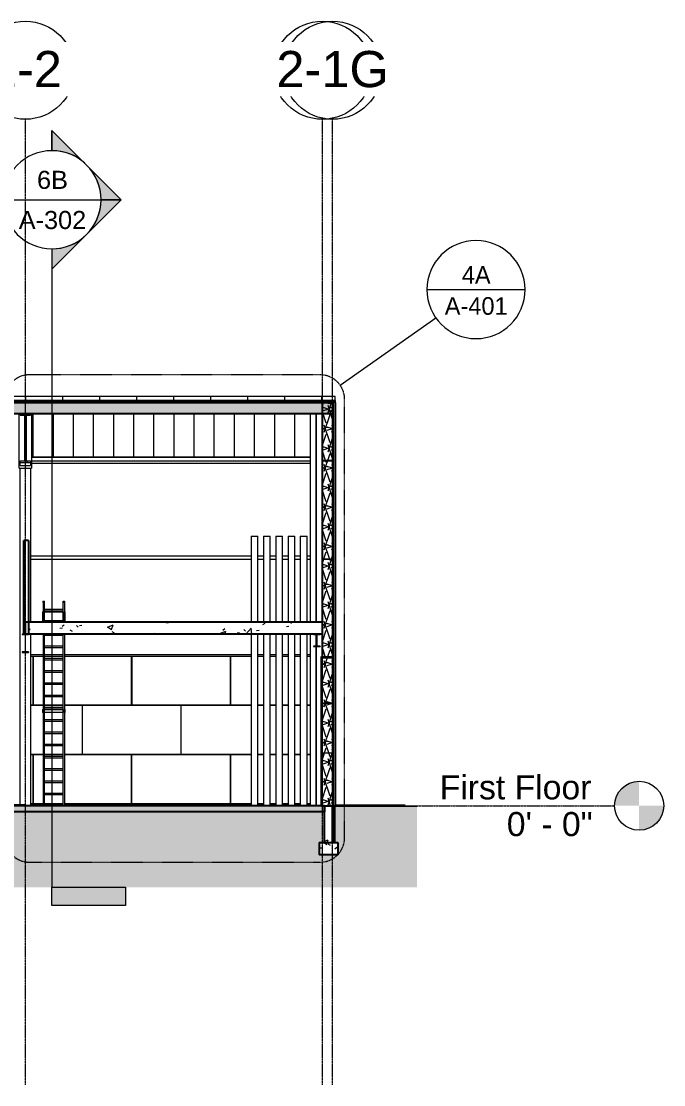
# Model space of a CAD drawing. Header units: inches. Extents: x 21408 to 98131, y -290 to 853.
# Drawn here: x 25977 to 26605, y -273 to 768 of the extents above; entities that cross this region are included whole.
import ezdxf

# ---------------------------------------------------------------- set-up
doc = ezdxf.new("R2010")
doc.units = ezdxf.units.IN
doc.header["$MEASUREMENT"] = 0
for name, pattern in [('Dash Dot 3_16_', [0.3125, 0.1875, -0.0625, 0, -0.0625]), ('Grid Line 1_2_', [0.875, 0.5, -0.125, 0.125, -0.125]), ('Hidden 1_8_', [0.1875, 0.125, -0.0625])]:
    doc.linetypes.add(name, pattern=pattern)
for name, color, linetype, lineweight in [('A-ANNO-SYMB', 150, 'Continuous', 9), ('A-CLNG', 13, 'Continuous', 9), ('A-CLNG-PATT', 13, 'Continuous', 25), ('A-FLOR', 192, 'Continuous', 9), ('A-FLOR-LEVL', 51, 'Continuous', 9), ('A-FLOR-PATT', 8, 'Continuous', 25), ('A-ROOF', 132, 'Continuous', 9), ('A-ROOF-PATT', 132, 'Continuous', 9), ('A-WALL', 113, 'Continuous', 9), ('A-WALL-PATT', 111, 'Continuous', 25), ('C-TOPO', 7, 'Continuous', 9), ('E-POWR-CNDT', 130, 'Continuous', 9), ('G-ANNO-SYMB', 111, 'Continuous', 9), ('I-WALL', 2, 'Continuous', 9), ('L-SITE-WALL', 31, 'Continuous', 9), ('Q-SPCQ', 91, 'Continuous', 9), ('S-BEAM', 12, 'Continuous', 9), ('S-COLS', 52, 'Continuous', 9), ('S-FNDN', 32, 'Continuous', 9), ('S-GRID', 1, 'Continuous', 9), ('S-GRID-IDEN', 1, 'Continuous', 9)]:
    doc.layers.add(name, color=color, linetype=linetype, lineweight=lineweight)
doc.styles.add('Arial', font='arial.ttf', dxfattribs={"height": 23.60479})
doc.styles.add('Arial_1', font='arial.ttf', dxfattribs={"height": 35.407186})
doc.styles.add('Arial_2', font='arial.ttf', dxfattribs={"height": 17.703593})
doc.styles.add('Century Gothic', font='GOTHIC.TTF', dxfattribs={"height": 17.245342})
pattern_1 = [(50, (22097.104, 100.19), (55.0854, -4.81984), [5.76, -63.36]), (355, (22097.104, 100.19), (-10.6557, 57.7685), [4.608, -50.688]), (100.451, (22101.695, 99.787), (44.4295, 52.94866), [4.895, -53.848]), (46.184, (22097.104, 115.55), (81.9644, -12.7121), [8.64, -95.04]), (96.636, (22103.935, 114.49), (71.7815, 74.8124), [7.343, -80.772]), (351.184, (22097.1, 115.55), (71.782, 74.8124), [6.912, -76.032]), (21, (22104.784, 111.71), (45.84207, -30.92146), [5.76, -63.36]), (326, (22104.784, 111.71), (18.6871, 55.6915), [4.608, -50.688]), (71.451, (22108.605, 109.13), (64.5289, 24.7701), [4.895, -53.848]), (37.5, (22097.104, 100.189), (0.933895, 25.56682), [2.534, -47.539, 2.534, -48.922, -50.88]), (37.5, (22097.104, 100.189), (0.933895, 25.56682), [-101.53, 2.534, -48.346]), (7.5, (22097.104, 100.19), (20.20404, 30.2913), [2.534, -26.803, 2.534, -46.387, -19.392]), (7.5, (22097.104, 100.19), (20.20404, 30.2913), [-78.259, 2.534, -16.858]), (327.5, (22079.978, 100.19), (40.99778, -1.7324), [2.534, -16.666, 2.534, -57.37, -79.488]), (327.5, (22079.978, 100.19), (40.99778, -1.7324), [-79.104, 2.534, -76.954]), (317.5, (22072.298, 100.19), (44.78888, 7.68784), [2.534, -22.426, 2.534, -37.248, -56.448]), (317.5, (22072.298, 100.19), (44.78888, 7.68784), [-64.742, 2.534, -53.914])]
pattern_2 = [(45, (22097.104, 100.19), (-19.00703, 19.00703), []), (45, (22097.104, 128.99), (-19.00703, 19.00703), [])]
pattern_3 = [(161.57, (22098.064, 101.149), (-7.6802237, -0.0009796), [0, -54.643, 6.067, 0]), (18.43, (22096.144, 101.149), (-7.6802237, 0.0009796), [0, -54.643, 6.067, 0]), (108.43, (22098.064, 101.149), (3.8382953, -19.2013653), [18.211, -42.499]), (71.57, (22096.144, 101.149), (3.8382953, 19.2013653), [18.211, -42.499])]
pattern_4 = [(0, (22097.104, 100.189), (61.44, 15.36), [2.534, -43.546, 2.534, -43.546, -245.76]), (0, (22097.104, 100.189), (61.44, 15.36), [-92.16, 2.534, -89.626, 2.534, -43.546, -107.52]), (0, (22097.104, 100.189), (61.44, 15.36), [-230.4, 2.534, -28.186, 2.534, -74.266]), (120, (22120.144, 107.869), (-44.02215, 45.5286), [2.534, -43.546, 2.534, -43.546, -245.76]), (120, (22120.144, 107.869), (-44.02215, 45.5286), [-92.16, 2.534, -89.626, 2.534, -43.546, -107.52]), (120, (22120.144, 107.869), (-44.02215, 45.5286), [-230.4, 2.534, -28.186, 2.534, -74.266]), (240, (22127.824, 138.589), (-17.41785, -60.8886), [2.534, -43.546, 2.534, -43.546, -245.76]), (240, (22127.824, 138.589), (-17.41785, -60.8886), [-92.16, 2.534, -89.626, 2.534, -43.546, -107.52]), (240, (22127.824, 138.589), (-17.41785, -60.8886), [-230.4, 2.534, -28.186, 2.534, -74.266])]
pattern_5 = [(0, (22097.104, 100.19), (0, 24), []), (90, (22097.104, 100.19), (-24, 1e-15), [])]

# ---------------------------------------------------------------- blocks, each defined once
blk = doc.blocks.new('Struct_Xcel_Sports Complex_rvt-1-Building Section - East_West looking North')
at = {"layer": 'A-FLOR-PATT', "lineweight": 9}
h = blk.add_hatch(dxfattribs=at)
h.set_pattern_fill('FP_10', style=0, pattern_type=2)
h.set_pattern_definition(pattern_1)
h.paths.add_polyline_path([(22772.6, -6), (26273.4, -6), (26273.4, 0), (22772.6, 0), (22772.6, -1.7)], flags=0)
at = {"layer": 'A-WALL-PATT', "lineweight": 9}
h = blk.add_hatch(dxfattribs=at)
h.set_pattern_fill('FP_10', style=0, pattern_type=2)
h.set_pattern_definition(pattern_1)
h.paths.add_polyline_path([(26281.4, -36), (26281.4, 0), (26273.4, 0), (26273.4, -36)], flags=0)
at = {"layer": 'S-FNDN'}
h = blk.add_hatch(dxfattribs=at)
h.set_pattern_fill('FP_10', color=256, style=0, pattern_type=2)
h.set_pattern_definition(pattern_1)
h.paths.add_polyline_path([(26286.4, -48), (26286.4, -36), (26268.4, -36), (26268.4, -48)], flags=0)
at = {"layer": 'A-FLOR', "color": 250, "lineweight": 25}
for p, q in [((26273.4, 0), (22772.6, 0)), ((26273.4, -6), (22772.6, -6)), ((26273.4, 0), (26273.4, -6))]:
    blk.add_line(p, q, dxfattribs=at)
at = {"layer": 'L-SITE-WALL', "color": 250, "lineweight": 25}
for p, q in [((26273.4, -36), (26273.4, 0)), ((26273.4, 0), (26281.4, 0)), ((26281.4, 0), (26281.4, -36)), ((26273.4, -36), (26281.4, -36))]:
    blk.add_line(p, q, dxfattribs=at)
at = {"layer": 'S-FNDN', "color": 250, "lineweight": 25}
for p, q in [((26268.4, -36), (26286.4, -36)), ((26268.4, -36), (26268.4, -48)), ((26286.4, -36), (26286.4, -48)), ((26286.4, -48), (26268.4, -48))]:
    blk.add_line(p, q, dxfattribs=at)
blk = doc.blocks.new('W-Wide Flange - W18X40-1530067-Building Section - East_West looking North')
at = {"layer": 'S-BEAM', "lineweight": 15}
for p, q in [((25983.9, 168), (25977.9, 168)), ((25977.9, 168), (25977.9, 167.5)), ((25977.9, 167.5), (25980.1, 167.5)), ((25980.7, 166.8), (25980.7, 151.3)), ((25981, 151.3), (25981, 166.8)), ((25981.7, 167.5), (25983.9, 167.5)), ((25983.9, 167.5), (25983.9, 168)), ((25980.1, 150.6), (25977.9, 150.6)), ((25977.9, 150.6), (25977.9, 150.1)), ((25977.9, 150.1), (25983.9, 150.1)), ((25983.9, 150.6), (25981.7, 150.6)), ((25983.9, 150.6), (25983.9, 150.1))]:
    blk.add_line(p, q, dxfattribs=at)
for centre, start, end in [((25980.1, 166.8), 0, 90), ((25981.7, 166.8), 90, 180), ((25980.1, 151.3), 270, 0), ((25981.7, 151.3), 180, 270)]:
    blk.add_arc(centre, 0.662, start, end, dxfattribs=at)
blk = doc.blocks.new('W-Wide Flange - W12X26-1530486-Building Section - East_West looking North')
at = {"layer": 'S-BEAM'}
h = blk.add_hatch(dxfattribs=at)
h.set_pattern_fill('FP_1', color=256, style=0, pattern_type=2)
h.set_pattern_definition(pattern_2)
h.paths.add_polyline_path([(26262.8, 155.8), (26269.3, 155.8), (26269.3, 156.2), (26262.8, 156.2)], flags=0)
h.paths.add_polyline_path([(26265.4, 167.6), (26269.3, 167.6), (26269.3, 168), (26262.8, 168), (26262.8, 167.6), (26265.2, 167.6)], flags=0)
h.paths.add_polyline_path([(26265.4, 156.2), (26266.5, 156.3), (26266.2, 156.5), (26266.1, 156.8), (26266.2, 167.1), (26266.3, 167.4), (26266.6, 167.6), (26265.6, 167.5), (26265.8, 167.3), (26265.9, 166.9), (26265.9, 156.7), (26265.7, 156.4), (26265.6, 156.3)], flags=0)
at = {"layer": 'S-BEAM', "lineweight": 15}
for p, q in [((26269.3, 168), (26262.8, 168)), ((26262.8, 168), (26262.8, 167.6)), ((26262.8, 167.6), (26265.2, 167.6)), ((26265.9, 166.9), (26265.9, 156.8)), ((26266.1, 156.8), (26266.1, 166.9)), ((26266.8, 167.6), (26269.3, 167.6)), ((26269.3, 167.6), (26269.3, 168)), ((26265.2, 156.2), (26262.8, 156.2)), ((26262.8, 156.2), (26262.8, 155.8)), ((26269.3, 156.2), (26266.8, 156.2)), ((26269.3, 156.2), (26269.3, 155.8)), ((26262.8, 155.8), (26269.3, 155.8))]:
    blk.add_line(p, q, dxfattribs=at)
for centre, start, end in [((26265.2, 166.9), 0, 90), ((26266.8, 166.9), 90, 180), ((26265.2, 156.8), 270, 0), ((26266.8, 156.8), 180, 270)]:
    blk.add_arc(centre, 0.684, start, end, dxfattribs=at)
blk = doc.blocks.new('columns and girder2 - one-V31-Building Section - East_West looking North')
at = {"layer": 'S-BEAM'}
h = blk.add_hatch(dxfattribs=at)
h.set_pattern_fill('FP_1', color=256, style=0, pattern_type=2)
h.set_pattern_definition(pattern_2)
h.paths.add_polyline_path([(25975.9, 336), (25985.9, 336), (25985.9, 337.5), (25975.9, 337.5)], flags=0)
h.paths.add_polyline_path([(25975.9, 382.3), (25985.9, 382.3), (25985.9, 383.8), (25975.9, 383.8)], flags=0)
h = blk.add_hatch(dxfattribs=at)
h.set_pattern_fill('FP_1', color=256, style=0, pattern_type=2)
h.set_pattern_definition(pattern_2)
h.paths.add_polyline_path([(25980.3, 337.5), (25981.5, 337.5), (25981.5, 382.3), (25980.3, 382.3)], flags=0)
for p, q in [((25974.9, 330.5), (25974.9, 383.5)), ((25986.9, 383.5), (25986.9, 330.5)), ((25975.9, 332.9), (25975.9, 336)), ((25985.9, 336), (25985.9, 332.9)), ((25974.9, 330.5), (25986.9, 330.5)), ((25975.9, 332.9), (25985.9, 332.9)), ((25975.9, 1), (25975.9, 330.5)), ((25985.9, 330.5), (25985.9, 180)), ((25985.9, 168), (25985.9, 0))]:
    blk.add_line(p, q, dxfattribs=at)
at = {"layer": 'S-BEAM', "lineweight": 15}
for p, q in [((25975.9, 382.3), (25975.9, 383.8)), ((25975.9, 383.8), (25985.9, 383.8)), ((25975.9, 382.3), (25985.9, 382.3)), ((25980.3, 337.5), (25980.3, 382.3)), ((25980.3, 382.3), (25981.5, 382.3)), ((25981.5, 382.3), (25981.5, 337.5)), ((25985.9, 383.8), (25985.9, 382.3)), ((25975.9, 336), (25975.9, 337.5)), ((25975.9, 337.5), (25985.9, 337.5)), ((25975.9, 336), (25985.9, 336)), ((25980.3, 337.5), (25981.5, 337.5)), ((25985.9, 337.5), (25985.9, 336))]:
    blk.add_line(p, q, dxfattribs=at)
blk = doc.blocks.new('Girt_Z - 10_D-1516133-Building Section - East_West looking North')
at = {"layer": 'S-BEAM'}
for p, q in [((25985.9, 148.1), (25998.3, 148.1)), ((25999.5, 148.1), (26017.9, 148.1)), ((26019.1, 148.1), (26201.8, 148.1)), ((26208.4, 148.1), (26213.8, 148.1)), ((26220.4, 148.1), (26225.8, 148.1)), ((26232.4, 148.1), (26237.8, 148.1)), ((26244.4, 148.1), (26249.8, 148.1)), ((26256.4, 148.1), (26259.4, 148.1))]:
    blk.add_line(p, q, dxfattribs=at)
blk = doc.blocks.new('Girt_Z - 10_D-1223956-Building Section - East_West looking North')
at = {"layer": 'S-BEAM'}
for p, q in [((25985.9, 244.6), (26201.8, 244.6)), ((25985.9, 241.2), (26201.8, 241.2)), ((26208.4, 244.6), (26213.8, 244.6)), ((26208.4, 241.2), (26213.8, 241.2)), ((26220.4, 244.6), (26225.8, 244.6)), ((26220.4, 241.2), (26225.8, 241.2)), ((26232.4, 244.6), (26237.8, 244.6)), ((26232.4, 241.2), (26237.8, 241.2)), ((26244.4, 244.6), (26249.8, 244.6)), ((26244.4, 241.2), (26249.8, 241.2)), ((26256.4, 244.6), (26259.4, 244.6)), ((26256.4, 241.2), (26259.4, 241.2))]:
    blk.add_line(p, q, dxfattribs=at)
blk = doc.blocks.new('Girt_Z - 10_D-V32-Building Section - East_West looking North')
at = {"layer": 'S-BEAM'}
for p, q in [((25986.9, 341.5), (26259.4, 341.5)), ((25986.9, 341.1), (26259.4, 341.1)), ((25986.9, 337.7), (26259.4, 337.7)), ((25986.9, 337.6), (26259.4, 337.6))]:
    blk.add_line(p, q, dxfattribs=at)
blk = doc.blocks.new('Girt_Z - 10_D-1223970-Building Section - East_West looking North')
at = {"layer": 'S-BEAM', "lineweight": 15}
for p, q in [((26272, 148.5), (26271.4, 148.1)), ((26271.4, 148.1), (26271.4, 144.7)), ((26271.5, 148), (26272, 148.5)), ((26271.5, 144.9), (26271.5, 148)), ((26272, 148.5), (26272, 148.5)), ((26271.4, 144.7), (26281.2, 144.7)), ((26281.2, 144.8), (26271.6, 144.8)), ((26281.3, 141.7), (26280.7, 141.3)), ((26280.7, 141.3), (26280.8, 141.2)), ((26281.4, 141.7), (26280.8, 141.2)), ((26281.3, 144.6), (26281.3, 141.7)), ((26281.4, 141.7), (26281.4, 144.6))]:
    blk.add_line(p, q, dxfattribs=at)
for centre, radius, start, end in [((26271.6, 144.9), 0.0782, 183.0424, 270), ((26281.2, 144.6), 0.188, 0, 90), ((26281.2, 144.6), 0.0782, 2.1227, 90)]:
    blk.add_arc(centre, radius, start, end, dxfattribs=at)
blk = doc.blocks.new('Girt_Z - 10_D-1223971-Building Section - East_West looking North')
at = {"layer": 'S-BEAM'}
h = blk.add_hatch(dxfattribs=at)
h.set_pattern_fill('FP_1', color=256, style=0, pattern_type=2)
h.set_pattern_definition(pattern_2)
h.paths.add_polyline_path([(26280.8, 237.7), (26281.4, 238.2), (26281.4, 241.1), (26281.3, 241.1), (26281.3, 238.2), (26280.7, 237.8)], flags=0)
h.paths.add_polyline_path([(26271.4, 241.2), (26271.5, 241.4), (26271.5, 244.5), (26272, 245), (26272, 245), (26271.4, 244.6)], flags=0)
h.paths.add_polyline_path([(26276.3, 241.2), (26281.2, 241.2), (26281.2, 241.3), (26271.6, 241.3), (26271.4, 241.2)], flags=0)
at = {"layer": 'S-BEAM', "lineweight": 15}
for p, q in [((26272, 245), (26271.4, 244.6)), ((26271.4, 244.6), (26271.4, 241.2)), ((26271.4, 241.2), (26281.2, 241.2)), ((26271.5, 244.5), (26272, 245)), ((26271.5, 241.4), (26271.5, 244.5)), ((26281.2, 241.3), (26271.6, 241.3)), ((26272, 245), (26272, 245)), ((26281.3, 241.1), (26281.3, 238.2)), ((26281.4, 238.2), (26281.4, 241.1)), ((26281.3, 238.2), (26280.7, 237.8)), ((26280.7, 237.8), (26280.8, 237.7)), ((26281.4, 238.2), (26280.8, 237.7))]:
    blk.add_line(p, q, dxfattribs=at)
for centre, radius, start, end in [((26271.6, 241.4), 0.0782, 183.0424, 270), ((26281.2, 241.1), 0.187, 360, 90), ((26281.2, 241.1), 0.0782, 2.1227, 90)]:
    blk.add_arc(centre, radius, start, end, dxfattribs=at)
blk = doc.blocks.new('Girt_C - 8_D-1405508-Building Section - East_West looking North')
at = {"layer": 'S-BEAM', "lineweight": 15}
for p, q in [((26277.9, 394.2), (26277.5, 393.6)), ((26278, 394.1), (26277.5, 393.5)), ((26277.5, 393.5), (26277.5, 393.6)), ((26277.9, 386.2), (26277.5, 386.8)), ((26277.5, 386.8), (26277.5, 386.8)), ((26278, 386.3), (26277.5, 386.8)), ((26277.9, 394.2), (26281.3, 394.2)), ((26281.3, 386.2), (26277.9, 386.2)), ((26281.3, 394.1), (26278, 394.1)), ((26278, 386.3), (26281.3, 386.3)), ((26281.3, 386.4), (26281.3, 394)), ((26281.4, 394), (26281.4, 386.4))]:
    blk.add_line(p, q, dxfattribs=at)
at = {"layer": 'S-BEAM'}
blk.add_line((26281.4, 394), (26281.4, 394.4), dxfattribs=at)
at = {"layer": 'S-BEAM', "lineweight": 15, "flags": 128}
for points in [[(26281.3, 394.2), (26281.3, 394.2), (26281.4, 394.1), (26281.4, 394.1), (26281.4, 394)], [(26281.3, 394), (26281.3, 394), (26281.3, 394.1), (26281.3, 394.1)], [(26281.4, 386.4), (26281.4, 386.3), (26281.4, 386.2), (26281.3, 386.2), (26281.3, 386.2)], [(26281.3, 386.3), (26281.3, 386.3), (26281.3, 386.3), (26281.3, 386.4)]]:
    blk.add_lwpolyline(points, dxfattribs=at)
blk = doc.blocks.new('Girt_Z - 10_D-1223979-Building Section - East_West looking North')
at = {"layer": 'S-BEAM', "lineweight": 15}
for p, q in [((26272, 341.5), (26271.4, 341.1)), ((26271.4, 341.1), (26271.4, 337.7)), ((26271.4, 337.7), (26281.2, 337.7)), ((26271.5, 341), (26272, 341.5)), ((26271.5, 337.9), (26271.5, 341)), ((26281.2, 337.8), (26271.6, 337.8)), ((26272, 341.5), (26272, 341.5)), ((26281.3, 334.7), (26280.7, 334.3)), ((26280.7, 334.3), (26280.8, 334.2)), ((26281.4, 334.7), (26280.8, 334.2)), ((26281.3, 337.6), (26281.3, 334.7)), ((26281.4, 334.7), (26281.4, 337.6))]:
    blk.add_line(p, q, dxfattribs=at)
for centre, radius, start, end in [((26271.6, 337.9), 0.0782, 183.0424, 270), ((26281.2, 337.6), 0.187, 360, 90), ((26281.2, 337.6), 0.0782, 2.1227, 90)]:
    blk.add_arc(centre, radius, start, end, dxfattribs=at)
blk = doc.blocks.new('Girt_Z - 10_D-1239982-Building Section - East_West looking North')
at = {"layer": 'S-BEAM'}
h = blk.add_hatch(dxfattribs=at)
h.set_pattern_fill('FP_1', color=256, style=0, pattern_type=2)
h.set_pattern_definition(pattern_2)
h.paths.add_polyline_path([(26272, 96.3), (26272, 96.4), (26271.5, 96.9), (26271.5, 100), (26271.4, 100.2), (26271.4, 96.8)], flags=0)
h.paths.add_polyline_path([(26271.6, 100.1), (26281.2, 100.1), (26281.2, 100.2), (26271.4, 100.2)], flags=0)
h.paths.add_polyline_path([(26281.3, 100.3), (26281.4, 100.3), (26281.4, 103.2), (26280.8, 103.7), (26280.7, 103.6), (26281.3, 103.1)], flags=0)
at = {"layer": 'S-BEAM', "lineweight": 15}
for p, q in [((26271.4, 96.8), (26271.4, 100.2)), ((26271.4, 100.2), (26281.2, 100.2)), ((26272, 96.3), (26271.4, 96.8)), ((26271.5, 100), (26271.5, 96.9)), ((26271.5, 96.9), (26272, 96.4)), ((26281.2, 100.1), (26271.6, 100.1)), ((26272, 96.4), (26272, 96.3)), ((26280.7, 103.6), (26280.8, 103.7)), ((26281.3, 103.1), (26280.7, 103.6)), ((26281.4, 103.2), (26280.8, 103.7)), ((26281.3, 100.3), (26281.3, 103.1)), ((26281.4, 103.2), (26281.4, 100.3))]:
    blk.add_line(p, q, dxfattribs=at)
for centre, radius, start, end in [((26271.6, 100), 0.0782, 90, 176.9576), ((26281.2, 100.3), 0.188, 270, 0), ((26281.2, 100.3), 0.0782, 270, 357.8773)]:
    blk.add_arc(centre, radius, start, end, dxfattribs=at)
blk = doc.blocks.new('Girt_Z - 10_D-1236892-Building Section - East_West looking North')
at = {"layer": 'S-BEAM'}
h = blk.add_hatch(dxfattribs=at)
h.set_pattern_fill('FP_1', color=256, style=0, pattern_type=2)
h.set_pattern_definition(pattern_2)
h.paths.add_polyline_path([(26272, 47.7), (26272, 47.8), (26271.5, 48.2), (26271.5, 51.4), (26271.4, 51.6), (26271.4, 48.2)], flags=0)
h.paths.add_polyline_path([(26281.2, 51.4), (26281.2, 51.6), (26271.4, 51.6), (26271.6, 51.4)], flags=0)
h.paths.add_polyline_path([(26281.3, 51.6), (26281.4, 51.6), (26281.4, 54.6), (26280.8, 55.1), (26280.7, 55), (26281.3, 54.5)], flags=0)
at = {"layer": 'S-BEAM', "lineweight": 15}
for p, q in [((26280.7, 55), (26280.8, 55.1)), ((26281.3, 54.5), (26280.7, 55)), ((26281.4, 54.6), (26280.8, 55.1)), ((26281.3, 51.6), (26281.3, 54.5)), ((26281.4, 54.6), (26281.4, 51.6)), ((26271.4, 48.2), (26271.4, 51.6)), ((26271.4, 51.6), (26281.2, 51.6)), ((26272, 47.7), (26271.4, 48.2)), ((26271.5, 51.4), (26271.5, 48.2)), ((26271.5, 48.2), (26272, 47.8)), ((26281.2, 51.4), (26271.6, 51.4)), ((26272, 47.8), (26272, 47.7))]:
    blk.add_line(p, q, dxfattribs=at)
for centre, radius, start, end in [((26271.6, 51.4), 0.0782, 90, 176.9576), ((26281.2, 51.6), 0.187, 270, 360), ((26281.2, 51.6), 0.0782, 270, 357.8773)]:
    blk.add_arc(centre, radius, start, end, dxfattribs=at)
blk = doc.blocks.new('W-Wide Flange-Column - B1_I-1389345-Building Section - East_West looking North')
at = {"layer": 'S-COLS', "linetype": 'Hidden 1_8_'}
for p, q in [((26265.2, 180), (26265.2, 383.5)), ((26265.5, 383.5), (26265.5, 180)), ((26265.2, 156.2), (26265.2, 167.6)), ((26265.5, 167.5), (26265.5, 156.2)), ((26265.2, 0), (26265.2, 155.8)), ((26265.5, 155.8), (26265.5, 0))]:
    blk.add_line(p, q, dxfattribs=at)
blk = doc.blocks.new('lad500 - Standard-1589027-Building Section - East_West looking North')
at = {"layer": 'Q-SPCQ'}
for p, q in [((25998.1, 200.2), (25999.6, 200.2)), ((25998.1, 200.2), (25998.1, 199)), ((25999.6, 199), (25998.1, 199)), ((25998.3, 199), (25998.3, 180)), ((25999.5, 180), (25999.5, 199)), ((25999.6, 199), (25999.6, 200.2)), ((26017.8, 200.2), (26019.3, 200.2)), ((26017.8, 199), (26017.8, 200.2)), ((26019.3, 199), (26017.8, 199)), ((26017.9, 180), (26017.9, 199)), ((26019.1, 199), (26019.1, 180)), ((26019.3, 200.2), (26019.3, 199)), ((25997.8, 189.9), (25998.3, 189.9)), ((25997.8, 189.9), (25997.8, 180.9)), ((26017.9, 192), (25999.5, 192)), ((25999.5, 190.8), (26017.9, 190.8)), ((25999.5, 189.9), (25999.6, 189.9)), ((25999.6, 189.9), (26017.8, 189.9)), ((25999.6, 180.9), (25999.6, 189.9)), ((26017.8, 189.9), (26017.9, 189.9)), ((26017.8, 189.9), (26017.8, 180.9)), ((26019.1, 189.9), (26019.6, 189.9)), ((26019.6, 189.9), (26019.6, 180.9)), ((25998.3, 180.9), (25997.8, 180.9)), ((25999.6, 180.9), (25999.5, 180.9)), ((26017.8, 180.9), (25999.6, 180.9)), ((26017.9, 180.9), (26017.8, 180.9)), ((26019.6, 180.9), (26019.1, 180.9)), ((25998.3, 168), (25998.3, 0)), ((25999.5, 0), (25999.5, 168)), ((25999.5, 166.8), (26017.9, 166.8)), ((26017.9, 0), (26017.9, 168)), ((26019.1, 168), (26019.1, 0)), ((26017.9, 156), (25999.5, 156)), ((25999.5, 154.8), (26017.9, 154.8)), ((26017.9, 144), (25999.5, 144)), ((25999.5, 142.8), (26017.9, 142.8)), ((26017.9, 132), (25999.5, 132)), ((25999.5, 130.8), (26017.9, 130.8)), ((26017.9, 120), (25999.5, 120)), ((25999.5, 118.8), (26017.9, 118.8)), ((26017.9, 108), (25999.5, 108)), ((25999.5, 106.8), (26017.9, 106.8)), ((25997.8, 94.2), (25998.3, 94.2)), ((25997.8, 94.2), (25997.8, 91.2)), ((26017.9, 96), (25999.5, 96)), ((25999.5, 94.8), (26017.9, 94.8)), ((25999.5, 94.2), (25999.6, 94.2)), ((25999.6, 94.2), (26017.8, 94.2)), ((25999.6, 91.2), (25999.6, 94.2)), ((26017.8, 94.2), (26017.9, 94.2)), ((26017.8, 94.2), (26017.8, 91.2)), ((26019.1, 94.2), (26019.6, 94.2)), ((26019.6, 94.2), (26019.6, 91.2)), ((25998.3, 91.2), (25997.8, 91.2)), ((25999.6, 91.2), (25999.5, 91.2)), ((26017.9, 84), (25999.5, 84)), ((26017.8, 91.2), (25999.6, 91.2)), ((26017.9, 91.2), (26017.8, 91.2)), ((26019.6, 91.2), (26019.1, 91.2)), ((25999.5, 82.8), (26017.9, 82.8)), ((26017.9, 72), (25999.5, 72)), ((25999.5, 70.8), (26017.9, 70.8)), ((26017.9, 60), (25999.5, 60)), ((25999.5, 58.8), (26017.9, 58.8)), ((26017.9, 48), (25999.5, 48)), ((25999.5, 46.8), (26017.9, 46.8)), ((26017.9, 36), (25999.5, 36)), ((25999.5, 34.8), (26017.9, 34.8)), ((26017.9, 24), (25999.5, 24)), ((25999.5, 22.8), (26017.9, 22.8)), ((26017.9, 12), (25999.5, 12)), ((25999.5, 10.8), (26017.9, 10.8)), ((25998.3, 0.2), (25998, 0.2)), ((25998, 0.2), (25998, 0)), ((26019.4, 0.2), (26019.1, 0.2)), ((26019.4, 0), (26019.4, 0.2))]:
    blk.add_line(p, q, dxfattribs=at)
blk = doc.blocks.new('Level - Level Head - Circle-15001-Building Section - East_West looking North')
at = {"layer": 'A-FLOR-LEVL'}
h = blk.add_hatch(color=256, dxfattribs=at)
edge = h.paths.add_edge_path(flags=0)
edge.add_line((26581.3, 0), (26557.3, 0))
edge.add_arc((26581.3, 0), 24, 90, 180, ccw=False)
edge.add_line((26581.3, 24), (26581.3, 0))
h = blk.add_hatch(color=256, dxfattribs=at)
edge = h.paths.add_edge_path(flags=0)
edge.add_line((26581.3, -24), (26581.3, 0))
edge.add_line((26581.3, 0), (26605.3, 0))
edge.add_arc((26581.3, 0), 24, 270, 360, ccw=False)
blk.add_circle((26581.3, 0), 24, dxfattribs=at)
blk = doc.blocks.new('Grid - Grid Head - Circle-14747-Building Section - East_West looking North')
at = {"layer": 'S-GRID-IDEN'}
blk.add_circle((23085.9, 719.9), 48, dxfattribs=at)
blk = doc.blocks.new('Section - 3_32_ x 3_8_-18514-Building Section - East_West looking North')
at = {"layer": 'G-ANNO-SYMB'}
blk.add_hatch(color=256, dxfattribs=at).paths.add_polyline_path([(22946.2, -79.7), (22874.2, -79.7), (22874.2, -97.7), (22946.2, -97.7)], flags=0)
for p, q in [((22874.2, -97.7), (22874.2, -79.7)), ((22874.2, -79.7), (22946.2, -79.7)), ((22946.2, -79.7), (22946.2, -97.7)), ((22946.2, -97.7), (22874.2, -97.7))]:
    blk.add_line(p, q, dxfattribs=at)
blk = doc.blocks.new('Section - Section Head - Filled-1526-Building Section - East_West looking North')
at = {"layer": 'G-ANNO-SYMB'}
h = blk.add_hatch(color=256, dxfattribs=at)
edge = h.paths.add_edge_path(flags=0)
edge.add_arc((22874.2, 593.2), 48.1, 47.9216, 90)
edge.add_line((22874.2, 641.2), (22874.2, 661))
edge.add_line((22874.2, 661), (22906.4, 628.8))
h = blk.add_hatch(color=256, dxfattribs=at)
edge = h.paths.add_edge_path(flags=0)
edge.add_line((22908.1, 627.1), (22942, 593.2))
edge.add_line((22942, 593.2), (22922.2, 593.2))
edge.add_arc((22874.2, 593.2), 48, 360, 405)
h = blk.add_hatch(color=256, dxfattribs=at)
edge = h.paths.add_edge_path(flags=0)
edge.add_arc((22874.2, 593.2), 48, 315, 360)
edge.add_line((22922.2, 593.2), (22942, 593.2))
edge.add_line((22942, 593.2), (22908.1, 559.2))
h = blk.add_hatch(color=256, dxfattribs=at)
edge = h.paths.add_edge_path(flags=0)
edge.add_line((22906.4, 557.5), (22874.2, 525.3))
edge.add_line((22874.2, 525.3), (22874.2, 545.1))
edge.add_arc((22874.2, 593.2), 48.1, 270, 312.0784)
for p, q in [((22942, 593.2), (22874.2, 661)), ((22874.2, 641.2), (22874.2, 661)), ((22906.4, 628.8), (22874.2, 661)), ((22874.2, 661), (22874.2, 641.2)), ((22942, 593.2), (22908.1, 627.1)), ((22942, 593.2), (22874.2, 525.3)), ((22908.1, 559.2), (22942, 593.2)), ((22922.2, 593.2), (22942, 593.2)), ((22942, 593.2), (22922.2, 593.2)), ((22874.2, 525.3), (22906.4, 557.5)), ((22874.2, 545.2), (22874.2, 525.3)), ((22874.2, 545.1), (22874.2, 525.3))]:
    blk.add_line(p, q, dxfattribs=at)
for radius, start, end in [(48, 90, 270), (48, 270, 90), (48.1, 47.9216, 90), (48, 360, 45), (48, 315, 360), (48.1, 270, 312.0784)]:
    blk.add_arc((22874.2, 593.2), radius, start, end, dxfattribs=at)
blk = doc.blocks.new('Section - Callout Head-19020-Building Section - East_West looking North')
at = {"layer": 'A-ANNO-SYMB'}
blk.add_line((22654.3, 473.8), (22750.3, 473.8), dxfattribs=at)
for start, end in [(0, 180), (180, 360)]:
    blk.add_arc((22702.3, 473.8), 48, start, end, dxfattribs=at)

msp = doc.modelspace()

# ---------------------------------------------------------------- hatches: boundary and pattern name
at = {"layer": 'A-CLNG-PATT', "lineweight": 9}
h = msp.add_hatch(dxfattribs=at)
h.set_pattern_fill('FP_4', color=256, style=0, pattern_type=2)
h.set_pattern_definition(pattern_3)
h.paths.add_polyline_path([(26276.3, 383.5), (26281.4, 383.5), (26281.4, 394.7), (22791.5, 394.7), (22791.5, 383.5), (26258.7, 383.5)], flags=0)
at = {"layer": 'A-FLOR-PATT', "lineweight": 9}
h = msp.add_hatch(dxfattribs=at)
h.set_pattern_fill('FP_10', color=256, style=0, pattern_type=2)
h.set_pattern_definition(pattern_1)
h.paths.add_polyline_path([(26223.6, 168), (26271.4, 168), (26271.4, 180), (25980.9, 180), (25980.9, 168), (26153.4, 168)], flags=0)
at = {"layer": 'A-ROOF-PATT'}
h = msp.add_hatch(dxfattribs=at)
h.set_pattern_fill('FP_3', color=256, style=0, pattern_type=2)
h.set_pattern_definition([(90, (-1.735, 1279.063), (-36.188, 2e-15), [])])
h.paths.add_polyline_path([(26283.9, 396.8), (26283.9, 400.6), (22778.1, 400.6), (22778.1, 396.8), (26223.6, 396.8)], flags=0)
at = {"layer": 'A-WALL-PATT', "lineweight": 9}
h = msp.add_hatch(dxfattribs=at)
h.set_pattern_fill('FP_9', color=256, style=0, pattern_type=2)
h.set_pattern_definition([(90, (26283.828, 0), (-19.685, 1e-15), [])])
h.paths.add_polyline_path([(22791.4, 337.7), (22791.3, 337.9), (22791.2, 341.1), (22790.7, 341.5), (22790.8, 341.5), (22791.4, 341.1), (22791.4, 385.5), (22783.9, 385.5), (22783.9, 337.8), (22791.3, 337.8)], flags=0)
h.paths.add_polyline_path([(22791.4, 336.3), (22791.4, 337.7), (22783.9, 337.7), (22783.9, 336.3), (22784.5, 336.3)], flags=0)
h.paths.add_polyline_path([(25974.9, 341.5), (25974.9, 383.5), (25697.4, 383.5), (25697.4, 341.5), (25942.9, 341.5)], flags=0)
h.paths.add_polyline_path([(25521.8, 341.5), (25685.4, 341.5), (25685.4, 383.5), (25407.9, 383.5), (25407.9, 341.5)], flags=0)
h.paths.add_polyline_path([(25395.9, 341.5), (25395.9, 383.5), (25118.4, 383.5), (25118.4, 341.5), (25381.4, 341.5)], flags=0)
h.paths.add_polyline_path([(25986.9, 341.5), (26259.4, 341.5), (26259.4, 383.5), (25986.9, 383.5)], flags=0)
h.paths.add_polyline_path([(25106.4, 341.5), (25106.4, 383.5), (24828.9, 383.5), (24828.9, 341.5), (25100.6, 341.5)], flags=0)
h.paths.add_polyline_path([(22799.4, 341.5), (23079.9, 341.5), (23079.9, 383.5), (22799.4, 383.5), (22799.4, 349.9)], flags=0)
h.paths.add_polyline_path([(23091.9, 341.5), (23369.4, 341.5), (23369.4, 383.5), (23091.9, 383.5)], flags=0)
h.paths.add_polyline_path([(23411.4, 341.5), (23629.2, 341.5), (23658.9, 381.4), (23658.9, 383.5), (23381.4, 383.5), (23381.4, 381.8), (23405.2, 349.9)], flags=0)
h.paths.add_polyline_path([(23381.4, 341.5), (23410.1, 341.5), (23381.4, 380.2), (23381.4, 349.9)], flags=0)
h.paths.add_polyline_path([(24786.8, 341.5), (24787.2, 341.5), (24816.9, 381.4), (24816.9, 383.5), (24539.4, 383.5), (24539.4, 381.8), (24569.4, 341.5), (24784.8, 341.5)], flags=0)
h.paths.add_polyline_path([(24816.9, 341.5), (24816.9, 379.7), (24788.5, 341.5)], flags=0)
h.paths.add_polyline_path([(24567.6, 341.5), (24568.1, 341.5), (24539.4, 380.2), (24539.4, 341.5)], flags=0)
h.paths.add_polyline_path([(24527.4, 341.5), (24527.4, 383.5), (24249.9, 383.5), (24249.9, 341.5), (24469, 341.5)], flags=0)
h.paths.add_polyline_path([(24237.9, 341.5), (24237.9, 383.5), (23960.4, 383.5), (23960.4, 341.5), (24118, 341.5)], flags=0)
h.paths.add_polyline_path([(23948.4, 341.5), (23948.4, 383.5), (23670.9, 383.5), (23670.9, 341.5), (23837.3, 341.5)], flags=0)
h.paths.add_polyline_path([(23630.5, 341.5), (23658.9, 341.5), (23658.9, 379.7), (23636.7, 349.9)], flags=0)
h = msp.add_hatch(dxfattribs=at)
h.set_pattern_fill('FP_4', color=256, style=0, pattern_type=2)
h.set_pattern_definition(pattern_3)
h.paths.add_polyline_path([(26276.3, 146.2), (26281.4, 146.2), (26281.4, 394.8), (26271.4, 394.8), (26271.4, 146.2)], flags=0)
h = msp.add_hatch(dxfattribs=at)
h.set_pattern_fill('FP_5', color=256, style=0, pattern_type=2)
h.set_pattern_definition(pattern_5)
h.paths.add_polyline_path([(26282.4, 146.2), (26282.4, 394.8), (26281.4, 394.8), (26281.4, 146.2)], flags=0)
h = msp.add_hatch(dxfattribs=at)
h.set_pattern_fill('FP_15', color=256, style=0, pattern_type=2)
h.set_pattern_definition(pattern_4)
h.paths.add_polyline_path([(25980, 168), (25980, 259.7), (25979.4, 259.7), (25979.4, 168)], flags=0)
h = msp.add_hatch(dxfattribs=at)
h.set_pattern_fill('FP_15', color=256, style=0, pattern_type=2)
h.set_pattern_definition(pattern_4)
h.paths.add_polyline_path([(25984.1, 168), (25984.1, 259.7), (25983.5, 259.7), (25983.5, 168)], flags=0)
h = msp.add_hatch(dxfattribs=at)
h.set_pattern_fill('FP_14', color=256, style=0, pattern_type=2)
h.set_pattern_definition([(90, (26084.64, 194.75), (-193, -193), [48, -145]), (180, (26084.64, 194.75), (-2e-14, -193), [96.25, -96.75]), (270, (25988.39, 242.75), (-193, -193), [48, -145]), (180, (26084.64, 242.75), (-2e-14, -193), [96.25, -96.75]), (270, (25988.14, 242.75), (-193, -193), [48, -145]), (180, (25988.14, 242.75), (-2e-14, -193), [96.25, -96.75]), (90, (25891.89, 194.75), (-193, -193), [48, -145]), (180, (25988.14, 194.75), (-2e-14, -193), [96.25, -96.75]), (90, (26036.64, 243), (-193, -193), [48, -145]), (180, (26084.89, 243), (-2e-14, -193), [48.25, -144.75]), (180, (26084.89, 291), (-2e-14, -193), [48.25, -144.75]), (90, (25940.14, 243), (-193, -193), [48, -145]), (180, (26036.39, 243), (-2e-14, -193), [96.25, -96.75]), (270, (26036.39, 291), (-193, -193), [48, -145]), (180, (26036.39, 291), (-2e-14, -193), [96.25, -96.75]), (180, (25939.89, 243), (-2e-14, -193), [48, -145]), (270, (25939.89, 291), (-193, -193), [48, -145]), (180, (25939.89, 291), (-2e-14, -193), [48, -145]), (90, (26084.64, 291.25), (-193, -193), [48, -145]), (180, (26084.64, 291.25), (-2e-14, -193), [96.25, -96.75]), (270, (25988.39, 339.25), (-193, -193), [48, -145]), (180, (26084.64, 339.25), (-2e-14, -193), [96.25, -96.75]), (270, (25988.14, 339.25), (-193, -193), [48, -145]), (180, (25988.14, 339.25), (-2e-14, -193), [96.25, -96.75]), (270, (25891.89, 339.25), (-193, -193), [48, -145]), (180, (25988.14, 291.25), (-2e-14, -193), [96.25, -96.75]), (90, (26036.64, 339.5), (-193, -193), [48, -145]), (180, (26084.89, 339.5), (-2e-14, -193), [48.25, -144.75]), (180, (26084.89, 387.5), (-2e-14, -193), [48.25, -144.75]), (90, (25940.14, 339.5), (-193, -193), [48, -145]), (180, (26036.39, 339.5), (-2e-14, -193), [96.25, -96.75]), (270, (26036.39, 387.5), (-193, -193), [48, -145]), (180, (26036.39, 387.5), (-2e-14, -193), [96.25, -96.75]), (180, (25939.89, 339.5), (-2e-14, -193), [48, -145]), (270, (25939.89, 387.5), (-193, -193), [48, -145]), (180, (25939.89, 387.5), (-2e-14, -193), [48, -145])])
h.paths.add_polyline_path([(25998, 0), (25998, 0.2), (25998.3, 0.2), (25998.3, 91.2), (25997.8, 91.2), (25997.8, 94.2), (25998.3, 94.2), (25998.3, 146.2), (25985.9, 146.2), (25985.9, 0)], flags=0)
h.paths.add_polyline_path([(26259.4, 0), (26259.4, 146.2), (26256.4, 146.2), (26256.4, 0), (26258.7, 0)], flags=0)
h.paths.add_polyline_path([(26244.4, 0), (26249.8, 0), (26249.8, 146.2), (26244.4, 146.2), (26244.4, 13.2)], flags=0)
h.paths.add_polyline_path([(25999.5, 0), (26017.9, 0), (26017.9, 10.8), (25999.5, 10.8)], flags=0)
h.paths.add_polyline_path([(26237.8, 0), (26237.8, 146.2), (26232.4, 146.2), (26232.4, 0)], flags=0)
h.paths.add_polyline_path([(26225.8, 0), (26225.8, 146.2), (26220.4, 146.2), (26220.4, 0), (26223.6, 0)], flags=0)
h.paths.add_polyline_path([(26019.4, 0), (26201.8, 0), (26201.8, 146.2), (26019.1, 146.2), (26019.1, 94.2), (26019.6, 94.2), (26019.6, 91.2), (26019.1, 91.2), (26019.1, 0.2), (26019.4, 0.2)], flags=0)
h.paths.add_polyline_path([(26208.4, 0), (26213.8, 0), (26213.8, 146.2), (26208.4, 146.2), (26208.4, 17.8)], flags=0)
h.paths.add_polyline_path([(25999.5, 12), (26017.9, 12), (26017.9, 22.8), (25999.5, 22.8)], flags=0)
h.paths.add_polyline_path([(25999.5, 24), (26017.9, 24), (26017.9, 34.8), (25999.5, 34.8)], flags=0)
h.paths.add_polyline_path([(26017.9, 36), (26017.9, 46.8), (25999.5, 46.8), (25999.5, 36)], flags=0)
h.paths.add_polyline_path([(26017.9, 48), (26017.9, 58.8), (25999.5, 58.8), (25999.5, 48)], flags=0)
h.paths.add_polyline_path([(26017.9, 60), (26017.9, 70.8), (25999.5, 70.8), (25999.5, 60)], flags=0)
h.paths.add_polyline_path([(26017.9, 72), (26017.9, 82.8), (25999.5, 82.8), (25999.5, 72)], flags=0)
h.paths.add_polyline_path([(26017.9, 84), (26017.9, 91.2), (25999.5, 91.2), (25999.5, 84), (26017.8, 84)], flags=0)
h.paths.add_polyline_path([(25999.5, 94.2), (26017.9, 94.2), (26017.9, 94.8), (25999.5, 94.8)], flags=0)
h.paths.add_polyline_path([(26013.1, 96), (26017.9, 96), (26017.9, 106.8), (25999.5, 106.8), (25999.5, 96)], flags=0)
h.paths.add_polyline_path([(26017.9, 108), (26017.9, 118.8), (25999.5, 118.8), (25999.5, 108), (26013.1, 108)], flags=0)
h.paths.add_polyline_path([(25999.5, 120), (26017.9, 120), (26017.9, 130.8), (25999.5, 130.8)], flags=0)
h.paths.add_polyline_path([(26017.9, 132), (26017.9, 142.8), (25999.5, 142.8), (25999.5, 132), (26013.1, 132)], flags=0)
h.paths.add_polyline_path([(26017.9, 144), (26017.9, 146.2), (25999.5, 146.2), (25999.5, 144), (26013.1, 144)], flags=0)
h = msp.add_hatch(dxfattribs=at)
h.set_pattern_fill('FP_4', color=256, style=0, pattern_type=2)
h.set_pattern_definition(pattern_3)
h.paths.add_polyline_path([(26281.4, 0), (26281.4, 146.2), (26271.4, 146.2), (26271.4, 0)], flags=0)
h = msp.add_hatch(dxfattribs=at)
h.set_pattern_fill('FP_5', color=256, style=0, pattern_type=2)
h.set_pattern_definition(pattern_5)
h.paths.add_polyline_path([(26282.4, 0), (26282.4, 146.2), (26281.4, 146.2), (26281.4, 0)], flags=0)
h = msp.add_hatch(dxfattribs=at)
h.set_pattern_fill('FP_5', color=256, style=0, pattern_type=2)
h.set_pattern_definition(pattern_5)
h.paths.add_polyline_path([(26283.4, -36), (26283.4, 0), (26281.4, 0), (26281.4, -36)], flags=0)
at = {"layer": 'C-TOPO'}
h = msp.add_hatch(dxfattribs=at)
h.set_pattern_fill('FP_2', color=256, style=0, pattern_type=2)
h.set_pattern_definition([(0, (22097.104, 100.19), (48, 48), [48, -48]), (0, (22097.104, 118.19), (48, 48), [48, -48]), (0, (22097.104, 136.19), (48, 48), [48, -48]), (90, (22103.104, 142.19), (-48, 48), [48, -48]), (90, (22121.104, 142.19), (-48, 48), [48, -48]), (90, (22139.104, 142.19), (-48, 48), [48, -48])])
h.paths.add_polyline_path([(24413.4, -79.8), (26364, -79.8), (26364, 0), (26283.4, 0), (26283.4, -36), (26286.4, -36), (26286.4, -48), (26268.4, -48), (26268.4, -36), (26273.4, -36), (26273.4, -6), (22772.6, -6), (22772.6, -79.8), (24406.1, -79.8)], flags=0)

# ---------------------------------------------------------------- linework, layer by layer
at = {"layer": 'A-ANNO-SYMB'}
msp.add_line((26288.9, 411.6), (26382.4, 477.5), dxfattribs=at)
at = {"layer": 'A-ANNO-SYMB', "linetype": 'Dash Dot 3_16_'}
for p, q in [((26269.2, 421.8), (25984.9, 421.8)), ((26293.2, -31.3), (26293.2, 397.8)), ((25984.9, -55.3), (26269.2, -55.3))]:
    msp.add_line(p, q, dxfattribs=at)
for centre, start, end in [((25984.9, 397.8), 90, 180), ((26269.2, 397.8), 0, 90), ((25984.9, -31.3), 180, 270), ((26269.2, -31.3), 270, 0)]:
    msp.add_arc(centre, 24, start, end, dxfattribs=at)
at = {"layer": 'A-CLNG', "lineweight": 25}
for p, q in [((22791.5, 394.7), (26281.4, 394.7)), ((26281.4, 394.7), (26281.4, 383.5)), ((26281.4, 383.5), (22791.5, 383.5))]:
    msp.add_line(p, q, dxfattribs=at)
at = {"layer": 'A-FLOR', "lineweight": 25}
for p, q in [((25980.9, 180), (26271.4, 180)), ((25980.9, 168), (25980.9, 180)), ((26271.4, 168), (25984.1, 168)), ((23085.9, 1), (25980.9, 1)), ((25980.9, 0), (23085.9, 0)), ((25980.9, 0), (25980.9, 1))]:
    msp.add_line(p, q, dxfattribs=at)
at = {"layer": 'A-ROOF'}
for p, q in [((26283.9, 400.6), (22778.1, 400.6)), ((26283.9, 396.8), (26283.9, 400.6))]:
    msp.add_line(p, q, dxfattribs=at)
at = {"layer": 'A-ROOF', "lineweight": 25}
for p, q in [((22778.1, 396.8), (26283.9, 396.8)), ((26283.9, 394.8), (26283.9, 396.8)), ((26271.4, 394.8), (22778.1, 394.8))]:
    msp.add_line(p, q, dxfattribs=at)
at = {"layer": 'A-WALL'}
for p, q in [((26283.9, 394.8), (26271.4, 394.8)), ((26282.4, 0), (26282.4, 394.8)), ((26281.4, 0), (26281.4, 383.5)), ((26259.4, 335), (25986.9, 335)), ((25980, 259.7), (25980, 168)), ((25983.5, 259.7), (25983.5, 168)), ((25998.3, 146.2), (25985.9, 146.2)), ((26017.9, 146.2), (25999.5, 146.2)), ((26201.8, 146.2), (26019.1, 146.2)), ((26213.8, 146.2), (26208.4, 146.2)), ((26225.8, 146.2), (26220.4, 146.2)), ((26237.8, 146.2), (26232.4, 146.2)), ((26249.8, 146.2), (26244.4, 146.2)), ((26259.4, 146.2), (26256.4, 146.2)), ((26271.4, 146.2), (26281.4, 146.2)), ((26271.4, 0), (26271.4, 146.2))]:
    msp.add_line(p, q, dxfattribs=at)
at = {"layer": 'A-WALL', "lineweight": 25}
for p, q in [((26271.4, 146.2), (26271.4, 394.7)), ((26283.9, 394.8), (26283.9, 0)), ((26270.6, 0), (26270.6, 146.2)), ((26270.6, 146.2), (26271.4, 146.2)), ((26270.6, 0), (26283.9, 0))]:
    msp.add_line(p, q, dxfattribs=at)
at = {"layer": 'C-TOPO', "lineweight": 35}
msp.add_line((26364, 0), (26283.9, 0), dxfattribs=at)
at = {"layer": 'C-TOPO'}
msp.add_line((26364, 0), (26283.9, 0), dxfattribs=at)
at = {"layer": 'E-POWR-CNDT'}
for p, q in [((26201.8, 264), (26201.8, 180)), ((26201.8, 264), (26208.4, 264)), ((26208.4, 180), (26208.4, 264)), ((26213.8, 264), (26213.8, 180)), ((26213.8, 264), (26220.4, 264)), ((26220.4, 180), (26220.4, 264)), ((26225.8, 264), (26225.8, 180)), ((26225.8, 264), (26232.4, 264)), ((26232.4, 180), (26232.4, 264)), ((26237.8, 264), (26237.8, 180)), ((26237.8, 264), (26244.4, 264)), ((26244.4, 180), (26244.4, 264)), ((26249.8, 264), (26249.8, 180)), ((26249.8, 264), (26256.4, 264)), ((26256.4, 180), (26256.4, 264)), ((26201.8, 168), (26201.8, 0)), ((26208.4, 0), (26208.4, 168)), ((26213.8, 168), (26213.8, 0)), ((26220.4, 0), (26220.4, 168)), ((26225.8, 168), (26225.8, 0)), ((26232.4, 0), (26232.4, 168)), ((26237.8, 168), (26237.8, 0)), ((26244.4, 0), (26244.4, 168)), ((26249.8, 168), (26249.8, 0)), ((26256.4, 0), (26256.4, 168))]:
    msp.add_line(p, q, dxfattribs=at)
at = {"layer": 'G-ANNO-SYMB'}
for p, q in [((25958.8, 593.2), (26054.8, 593.2)), ((26006.8, 545.2), (26006.8, -79.7))]:
    msp.add_line(p, q, dxfattribs=at)
at = {"layer": 'I-WALL', "lineweight": 25}
for p, q in [((25979.4, 168), (25979.4, 259.7)), ((25984.1, 259.7), (25979.4, 259.7)), ((25984.1, 259.7), (25984.1, 168)), ((25984.1, 168), (25979.4, 168))]:
    msp.add_line(p, q, dxfattribs=at)
at = {"layer": 'L-SITE-WALL', "lineweight": 25}
for p, q in [((26281.4, -36), (26281.4, 0)), ((26281.4, 0), (26283.4, 0)), ((26283.4, 0), (26283.4, -36)), ((26281.4, -36), (26283.4, -36))]:
    msp.add_line(p, q, dxfattribs=at)
at = {"layer": 'S-COLS'}
for p, q in [((26259.4, 383.5), (26259.4, 180)), ((26259.4, 168), (26259.4, 0))]:
    msp.add_line(p, q, dxfattribs=at)
at = {"layer": 'S-GRID', "linetype": 'Grid Line 1_2_'}
for p, q in [((25980.9, -273.2), (25980.9, 671.9)), ((25980.9, -273.2), (25980.9, 671.9)), ((26271.4, -273.2), (26271.4, 671.9)), ((26271.4, -273.2), (26271.4, 671.9)), ((26281.4, -273.2), (26281.4, 671.9)), ((26281.4, -273.2), (26281.4, 671.9))]:
    msp.add_line(p, q, dxfattribs=at)

# ---------------------------------------------------------------- block references
at = {"lineweight": 5}
msp.add_blockref('Struct_Xcel_Sports Complex_rvt-1-Building Section - East_West looking North', (0, 0), dxfattribs=at)
at = {"layer": 'A-ANNO-SYMB'}
msp.add_blockref('Section - Callout Head-19020-Building Section - East_West looking North', (3719.4, 31.4), dxfattribs=at)
at = {"layer": 'A-FLOR-LEVL'}
msp.add_blockref('Level - Level Head - Circle-15001-Building Section - East_West looking North', (0, 0), dxfattribs=at)
at = {"layer": 'G-ANNO-SYMB'}
for name in ['Section - Section Head - Filled-1526-Building Section - East_West looking North', 'Section - 3_32_ x 3_8_-18514-Building Section - East_West looking North']:
    msp.add_blockref(name, (3132.7, 0), dxfattribs=at)
at = {"layer": 'Q-SPCQ'}
msp.add_blockref('lad500 - Standard-1589027-Building Section - East_West looking North', (0, 0), dxfattribs=at)
at = {"layer": 'S-BEAM', "lineweight": 15}
for name in ['Girt_C - 8_D-1405508-Building Section - East_West looking North', 'Girt_Z - 10_D-1239982-Building Section - East_West looking North', 'Girt_Z - 10_D-1236892-Building Section - East_West looking North']:
    msp.add_blockref(name, (0, 0), dxfattribs=at)
at = {"layer": 'S-BEAM'}
for name in ['columns and girder2 - one-V31-Building Section - East_West looking North', 'Girt_Z - 10_D-V32-Building Section - East_West looking North', 'Girt_Z - 10_D-1223979-Building Section - East_West looking North', 'Girt_Z - 10_D-1223956-Building Section - East_West looking North', 'Girt_Z - 10_D-1223971-Building Section - East_West looking North', 'W-Wide Flange - W18X40-1530067-Building Section - East_West looking North', 'W-Wide Flange - W12X26-1530486-Building Section - East_West looking North', 'Girt_Z - 10_D-1516133-Building Section - East_West looking North', 'Girt_Z - 10_D-1223970-Building Section - East_West looking North']:
    msp.add_blockref(name, (0, 0), dxfattribs=at)
at = {"layer": 'S-COLS', "linetype": 'Hidden 1_8_'}
msp.add_blockref('W-Wide Flange-Column - B1_I-1389345-Building Section - East_West looking North', (0, 0), dxfattribs=at)
at = {"layer": 'S-GRID-IDEN'}
for p in [(2895, 0), (3195.5, 0)]:
    msp.add_blockref('Grid - Grid Head - Circle-14747-Building Section - East_West looking North', p, dxfattribs=at)

# ---------------------------------------------------------------- texts
at = {"layer": 'A-ANNO-SYMB', "char_height": 17.25, "attachment_point": 2, "line_spacing_factor": 0.984117, "style": 'Century Gothic'}
for s, insert, width in [('4A', (26421.9, 528.2), 36.936), ('A-401', (26421.9, 497.8), 77.76)]:
    msp.add_mtext(s, dxfattribs=dict(at, insert=insert, width=width))
at = {"layer": 'G-ANNO-SYMB', "char_height": 17.7, "attachment_point": 2, "line_spacing_factor": 0.938532, "style": 'Arial_2'}
for s, insert, width in [('6B', (26007.4, 621.5), 36.072), ('A-302', (26007.4, 582.2), 78.624)]:
    msp.add_mtext(s, dxfattribs=dict(at, insert=insert, width=width))

# ---------------------------------------------------------------- next in the draw order: texts
at = {"layer": 'A-FLOR-LEVL', "insert": (26534.6, 29.8), "char_height": 23.605, "width": 176.256, "attachment_point": 3, "line_spacing_factor": 0.938532, "style": 'Arial', "bg_fill": 3, "box_fill_scale": 1.25, "bg_fill_color": 0, "bg_fill_transparency": 0}
msp.add_mtext('First Floor', dxfattribs=at)
at = {"layer": 'S-GRID-IDEN', "char_height": 35.41, "attachment_point": 2, "line_spacing_factor": 0.938532, "style": 'Arial_1', "bg_fill": 3, "box_fill_scale": 1.25, "bg_fill_color": 0, "bg_fill_transparency": 0}
for s, insert, width in [('1-2', (25980.9, 738.8), 85.104), ('1-1G', (26281.4, 738.8), 130.896)]:
    msp.add_mtext(s, dxfattribs=dict(at, insert=insert, width=width))

# ---------------------------------------------------------------- next in the draw order: block references
at = {"layer": 'S-GRID-IDEN'}
for p in [(2895, 0), (3185.5, 0)]:
    msp.add_blockref('Grid - Grid Head - Circle-14747-Building Section - East_West looking North', p, dxfattribs=at)

# ---------------------------------------------------------------- next in the draw order: texts
at = {"layer": 'A-FLOR-LEVL', "insert": (26535.8, -6.2), "char_height": 23.6, "width": 99.936, "attachment_point": 3, "line_spacing_factor": 0.938532, "style": 'Arial', "bg_fill": 3, "box_fill_scale": 1.25, "bg_fill_color": 0, "bg_fill_transparency": 0}
msp.add_mtext('0\' - 0"', dxfattribs=at)

# ---------------------------------------------------------------- next in the draw order: linework, layer by layer
at = {"layer": 'A-FLOR-LEVL', "linetype": 'Grid Line 1_2_'}
msp.add_line((21678.6, 0), (26557.3, 0), dxfattribs=at)

# ---------------------------------------------------------------- next in the draw order: texts
at = {"layer": 'S-GRID-IDEN', "char_height": 35.41, "width": 85.104, "attachment_point": 2, "line_spacing_factor": 0.938532, "style": 'Arial_1', "bg_fill": 3, "box_fill_scale": 1.25, "bg_fill_color": 0, "bg_fill_transparency": 0}
for s, insert in [('2-2', (25980.9, 738.8)), ('2-1', (26271.4, 738.8))]:
    msp.add_mtext(s, dxfattribs=dict(at, insert=insert))

# ---------------------------------------------------------------- next in the draw order: block references
at = {"layer": 'S-GRID-IDEN'}
msp.add_blockref('Grid - Grid Head - Circle-14747-Building Section - East_West looking North', (3185.5, 0), dxfattribs=at)

# ---------------------------------------------------------------- next in the draw order: texts
at = {"layer": 'S-GRID-IDEN', "insert": (26271.4, 738.8), "char_height": 35.41, "width": 85.104, "attachment_point": 2, "line_spacing_factor": 0.938532, "style": 'Arial_1', "bg_fill": 3, "box_fill_scale": 1.25, "bg_fill_color": 0, "bg_fill_transparency": 0}
msp.add_mtext('1-1', dxfattribs=at)

# ---------------------------------------------------------------- next in the draw order: block references
at = {"layer": 'S-GRID-IDEN'}
msp.add_blockref('Grid - Grid Head - Circle-14747-Building Section - East_West looking North', (3195.5, 0), dxfattribs=at)

# ---------------------------------------------------------------- next in the draw order: texts
at = {"layer": 'S-GRID-IDEN', "insert": (26281.4, 738.8), "char_height": 35.41, "width": 130.896, "attachment_point": 2, "line_spacing_factor": 0.938532, "style": 'Arial_1', "bg_fill": 3, "box_fill_scale": 1.25, "bg_fill_color": 0, "bg_fill_transparency": 0}
msp.add_mtext('2-1G', dxfattribs=at)

doc.saveas('drawing.dxf')
